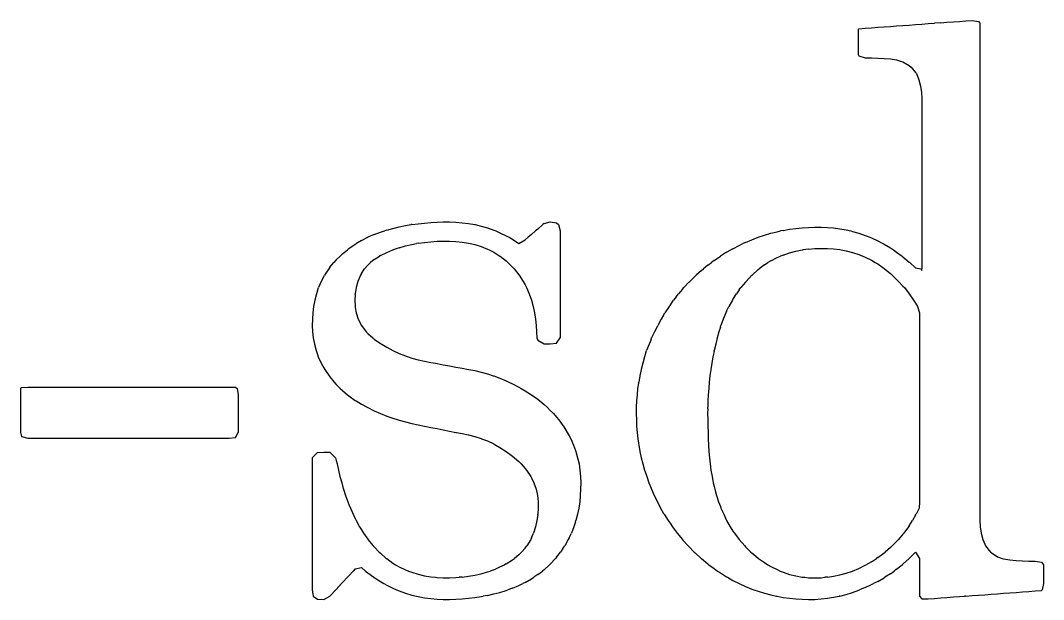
# Model space of a CAD drawing. Extents: x -25.2 to 25.2, y -3.9 to 3.9.
# Drawn here: x 2.26 to 15.92, y -3.93 to 3.8 of the extents above; entities that cross this region are included whole.
import ezdxf

# ---------------------------------------------------------------- set-up
doc = ezdxf.new("R2010")
doc.units = 0
doc.layers.add('Lines', color=7, linetype='Continuous')

msp = doc.modelspace()

# ---------------------------------------------------------------- linework, layer by layer
at = {"layer": 'Lines'}
for p, q in [((13.451, 3.69), (13.441, 3.68)), ((13.451, 3.69), (13.535, 3.697)), ((13.535, 3.697), (13.619, 3.703)), ((13.619, 3.703), (13.703, 3.709)), ((13.703, 3.709), (13.787, 3.715)), ((13.787, 3.715), (13.871, 3.721)), ((13.871, 3.721), (13.955, 3.727)), ((13.955, 3.727), (14.039, 3.733)), ((14.039, 3.733), (14.123, 3.739)), ((14.123, 3.739), (14.207, 3.745)), ((14.207, 3.745), (14.291, 3.751)), ((14.291, 3.751), (14.375, 3.758)), ((14.375, 3.758), (14.459, 3.764)), ((14.459, 3.764), (14.462, 3.764)), ((14.543, 3.77), (14.462, 3.764)), ((14.543, 3.77), (14.627, 3.776)), ((14.627, 3.776), (14.712, 3.782)), ((14.712, 3.782), (14.796, 3.788)), ((14.796, 3.788), (14.88, 3.794)), ((14.88, 3.794), (14.964, 3.8)), ((14.964, 3.8), (15.048, 3.788)), ((15.048, 3.788), (15.064, 3.764)), ((15.064, 3.764), (15.064, 3.68)), ((13.441, 3.68), (13.441, 3.596)), ((13.441, 3.596), (13.441, 3.512)), ((15.064, 3.68), (15.064, 3.596)), ((15.064, 3.596), (15.064, 3.512)), ((13.441, 3.512), (13.441, 3.428)), ((13.441, 3.428), (13.441, 3.344)), ((15.064, 3.512), (15.064, 3.428)), ((15.064, 3.428), (15.064, 3.344)), ((13.441, 3.344), (13.451, 3.328)), ((13.451, 3.328), (13.535, 3.302)), ((13.535, 3.302), (13.619, 3.3)), ((13.619, 3.3), (13.703, 3.297)), ((13.703, 3.297), (13.787, 3.293)), ((13.787, 3.293), (13.871, 3.286)), ((13.871, 3.286), (13.955, 3.274)), ((15.064, 3.344), (15.064, 3.259)), ((13.955, 3.274), (14.005, 3.259)), ((14.005, 3.259), (14.039, 3.249)), ((14.039, 3.249), (14.123, 3.2)), ((14.123, 3.2), (14.151, 3.175)), ((14.151, 3.175), (14.207, 3.107)), ((15.064, 3.259), (15.064, 3.175)), ((15.064, 3.175), (15.064, 3.091)), ((14.207, 3.107), (14.218, 3.091)), ((14.218, 3.091), (14.253, 3.007)), ((14.253, 3.007), (14.274, 2.923)), ((15.064, 3.091), (15.064, 3.007)), ((15.064, 3.007), (15.064, 2.923)), ((14.274, 2.923), (14.285, 2.839)), ((15.064, 2.923), (15.064, 2.839)), ((14.285, 2.839), (14.291, 2.757)), ((14.291, 2.757), (14.291, 2.755)), ((14.291, 2.755), (14.293, 2.671)), ((15.064, 2.839), (15.064, 2.755)), ((15.064, 2.755), (15.064, 2.671)), ((14.293, 2.671), (14.293, 2.587)), ((15.064, 2.671), (15.064, 2.587)), ((14.293, 2.587), (14.293, 2.503)), ((14.293, 2.503), (14.293, 2.419)), ((15.064, 2.587), (15.064, 2.503)), ((15.064, 2.503), (15.064, 2.419)), ((14.293, 2.419), (14.293, 2.335)), ((14.293, 2.335), (14.293, 2.251)), ((15.064, 2.419), (15.064, 2.335)), ((15.064, 2.335), (15.064, 2.251)), ((14.293, 2.251), (14.293, 2.167)), ((15.064, 2.251), (15.064, 2.167)), ((14.293, 2.167), (14.293, 2.083)), ((14.293, 2.083), (14.293, 1.998)), ((15.064, 2.167), (15.064, 2.083)), ((15.064, 2.083), (15.064, 1.998)), ((14.293, 1.998), (14.293, 1.914)), ((14.293, 1.914), (14.293, 1.83)), ((15.064, 1.998), (15.064, 1.914)), ((15.064, 1.914), (15.064, 1.83)), ((14.293, 1.83), (14.293, 1.746)), ((15.064, 1.83), (15.064, 1.746)), ((14.293, 1.746), (14.293, 1.662)), ((14.293, 1.662), (14.293, 1.578)), ((15.064, 1.746), (15.064, 1.662)), ((15.064, 1.662), (15.064, 1.578)), ((14.293, 1.578), (14.293, 1.494)), ((15.064, 1.578), (15.064, 1.494)), ((14.293, 1.494), (14.293, 1.41)), ((14.293, 1.41), (14.293, 1.326)), ((15.064, 1.494), (15.064, 1.41)), ((15.064, 1.41), (15.064, 1.326)), ((14.293, 1.326), (14.293, 1.242)), ((14.293, 1.242), (14.293, 1.158)), ((15.064, 1.326), (15.064, 1.242)), ((15.064, 1.242), (15.064, 1.158)), ((7.566, 1.086), (7.65, 1.096)), ((7.65, 1.096), (7.734, 1.104)), ((7.734, 1.104), (7.818, 1.107)), ((7.818, 1.107), (7.902, 1.11)), ((7.902, 1.11), (7.986, 1.111)), ((7.986, 1.111), (8.07, 1.108)), ((8.07, 1.108), (8.154, 1.1)), ((8.154, 1.1), (8.238, 1.09)), ((9.247, 1.088), (9.331, 1.112)), ((9.331, 1.112), (9.415, 1.099)), ((9.415, 1.099), (9.442, 1.074)), ((14.293, 1.158), (14.293, 1.074)), ((15.064, 1.158), (15.064, 1.074)), ((6.977, 0.941), (7.062, 0.973)), ((7.062, 0.973), (7.115, 0.99)), ((7.146, 0.999), (7.115, 0.99)), ((7.146, 0.999), (7.23, 1.023)), ((7.23, 1.023), (7.314, 1.043)), ((7.314, 1.043), (7.398, 1.061)), ((7.398, 1.061), (7.469, 1.074)), ((7.482, 1.076), (7.469, 1.074)), ((7.482, 1.076), (7.566, 1.086)), ((8.238, 1.09), (8.323, 1.075)), ((8.323, 1.075), (8.326, 1.074)), ((8.326, 1.074), (8.407, 1.055)), ((8.407, 1.055), (8.491, 1.032)), ((8.491, 1.032), (8.575, 1.002)), ((8.575, 1.002), (8.605, 0.99)), ((8.605, 0.99), (8.659, 0.967)), ((8.659, 0.967), (8.743, 0.926)), ((9.079, 0.942), (9.134, 0.99)), ((9.163, 1.015), (9.134, 0.99)), ((9.163, 1.015), (9.231, 1.074)), ((9.247, 1.088), (9.231, 1.074)), ((9.442, 1.074), (9.464, 0.99)), ((9.464, 0.99), (9.464, 0.906)), ((12.19, 0.933), (12.274, 0.959)), ((12.274, 0.959), (12.358, 0.979)), ((12.358, 0.979), (12.405, 0.99)), ((12.442, 0.998), (12.405, 0.99)), ((12.442, 0.998), (12.526, 1.012)), ((12.526, 1.012), (12.61, 1.024)), ((12.61, 1.024), (12.694, 1.032)), ((12.694, 1.032), (12.778, 1.038)), ((12.778, 1.038), (12.862, 1.041)), ((12.862, 1.041), (12.946, 1.041)), ((12.946, 1.041), (13.03, 1.038)), ((13.03, 1.038), (13.114, 1.031)), ((13.114, 1.031), (13.198, 1.02)), ((13.198, 1.02), (13.282, 1.004)), ((13.282, 1.004), (13.342, 0.99)), ((13.342, 0.99), (13.366, 0.984)), ((13.366, 0.984), (13.451, 0.959)), ((13.451, 0.959), (13.535, 0.93)), ((14.293, 1.074), (14.293, 0.99)), ((14.293, 0.99), (14.293, 0.906)), ((15.064, 1.074), (15.064, 0.99)), ((15.064, 0.99), (15.064, 0.906)), ((6.725, 0.812), (6.741, 0.822)), ((6.809, 0.862), (6.741, 0.822)), ((6.809, 0.862), (6.893, 0.905)), ((6.893, 0.905), (6.895, 0.906)), ((6.977, 0.941), (6.895, 0.906)), ((7.482, 0.81), (7.544, 0.822)), ((7.566, 0.826), (7.544, 0.822)), ((7.566, 0.826), (7.65, 0.837)), ((7.65, 0.837), (7.734, 0.846)), ((7.734, 0.846), (7.818, 0.852)), ((7.818, 0.852), (7.902, 0.854)), ((7.902, 0.854), (7.986, 0.854)), ((7.986, 0.854), (8.07, 0.85)), ((8.07, 0.85), (8.154, 0.841)), ((8.154, 0.841), (8.238, 0.827)), ((8.238, 0.827), (8.262, 0.822)), ((8.262, 0.822), (8.323, 0.808)), ((8.743, 0.926), (8.78, 0.906)), ((8.78, 0.906), (8.827, 0.879)), ((8.827, 0.879), (8.911, 0.824)), ((8.911, 0.824), (8.995, 0.87)), ((8.995, 0.87), (9.037, 0.906)), ((9.079, 0.942), (9.037, 0.906)), ((9.464, 0.906), (9.464, 0.822)), ((9.464, 0.822), (9.464, 0.738)), ((11.853, 0.798), (11.903, 0.822)), ((11.937, 0.838), (11.903, 0.822)), ((11.937, 0.838), (12.021, 0.873)), ((12.021, 0.873), (12.104, 0.906)), ((12.105, 0.906), (12.104, 0.906)), ((12.105, 0.906), (12.19, 0.933)), ((13.535, 0.93), (13.596, 0.906)), ((13.596, 0.906), (13.619, 0.896)), ((13.619, 0.896), (13.703, 0.858)), ((13.703, 0.858), (13.772, 0.822)), ((13.772, 0.822), (13.787, 0.814)), ((14.293, 0.906), (14.293, 0.822)), ((14.293, 0.822), (14.293, 0.738)), ((15.064, 0.906), (15.064, 0.822)), ((15.064, 0.822), (15.064, 0.738)), ((6.557, 0.685), (6.523, 0.653)), ((6.557, 0.685), (6.621, 0.738)), ((6.641, 0.754), (6.621, 0.738)), ((6.641, 0.754), (6.725, 0.812)), ((7.062, 0.661), (7.146, 0.702)), ((7.146, 0.702), (7.23, 0.736)), ((7.23, 0.736), (7.233, 0.738)), ((7.314, 0.766), (7.233, 0.738)), ((7.314, 0.766), (7.398, 0.79)), ((7.398, 0.79), (7.482, 0.81)), ((8.323, 0.808), (8.407, 0.782)), ((8.407, 0.782), (8.491, 0.749)), ((8.491, 0.749), (8.515, 0.738)), ((8.515, 0.738), (8.575, 0.707)), ((8.575, 0.707), (8.659, 0.655)), ((9.464, 0.738), (9.464, 0.653)), ((11.685, 0.705), (11.604, 0.653)), ((11.685, 0.705), (11.741, 0.738)), ((11.769, 0.753), (11.741, 0.738)), ((11.769, 0.753), (11.853, 0.798)), ((12.442, 0.669), (12.526, 0.697)), ((12.526, 0.697), (12.61, 0.719)), ((12.61, 0.719), (12.694, 0.736)), ((12.694, 0.736), (12.707, 0.738)), ((12.778, 0.747), (12.707, 0.738)), ((12.778, 0.747), (12.862, 0.754)), ((12.862, 0.754), (12.946, 0.757)), ((12.946, 0.757), (13.03, 0.757)), ((13.03, 0.757), (13.114, 0.752)), ((13.114, 0.752), (13.198, 0.741)), ((13.198, 0.741), (13.216, 0.738)), ((13.216, 0.738), (13.282, 0.725)), ((13.282, 0.725), (13.366, 0.703)), ((13.366, 0.703), (13.451, 0.674)), ((13.787, 0.814), (13.871, 0.764)), ((13.871, 0.764), (13.912, 0.738)), ((13.912, 0.738), (13.955, 0.708)), ((13.955, 0.708), (14.029, 0.653)), ((14.293, 0.738), (14.293, 0.653)), ((15.064, 0.738), (15.064, 0.653)), ((6.389, 0.507), (6.441, 0.569)), ((6.473, 0.604), (6.441, 0.569)), ((6.473, 0.604), (6.523, 0.653)), ((6.893, 0.534), (6.93, 0.569)), ((6.977, 0.608), (6.93, 0.569)), ((6.977, 0.608), (7.048, 0.653)), ((7.062, 0.661), (7.048, 0.653)), ((8.659, 0.655), (8.661, 0.653)), ((8.661, 0.653), (8.743, 0.59)), ((8.743, 0.59), (8.765, 0.569)), ((8.765, 0.569), (8.827, 0.508)), ((9.464, 0.653), (9.464, 0.569)), ((9.464, 0.569), (9.464, 0.485)), ((11.433, 0.532), (11.483, 0.569)), ((11.517, 0.594), (11.483, 0.569)), ((11.517, 0.594), (11.601, 0.652)), ((11.601, 0.652), (11.604, 0.653)), ((12.19, 0.539), (12.237, 0.569)), ((12.274, 0.591), (12.237, 0.569)), ((12.274, 0.591), (12.358, 0.634)), ((12.358, 0.634), (12.403, 0.653)), ((12.442, 0.669), (12.403, 0.653)), ((13.451, 0.674), (13.502, 0.653)), ((13.502, 0.653), (13.535, 0.64)), ((13.535, 0.64), (13.619, 0.598)), ((13.619, 0.598), (13.668, 0.569)), ((13.668, 0.569), (13.703, 0.549)), ((13.703, 0.549), (13.787, 0.491)), ((14.029, 0.653), (14.039, 0.646)), ((14.039, 0.646), (14.123, 0.575)), ((14.123, 0.575), (14.129, 0.569)), ((14.129, 0.569), (14.207, 0.496)), ((14.293, 0.653), (14.293, 0.569)), ((14.293, 0.569), (14.293, 0.485)), ((15.064, 0.653), (15.064, 0.569)), ((15.064, 0.569), (15.064, 0.485)), ((6.372, 0.485), (6.316, 0.401)), ((6.389, 0.507), (6.372, 0.485)), ((6.809, 0.42), (6.798, 0.401)), ((6.809, 0.42), (6.852, 0.485)), ((6.893, 0.534), (6.852, 0.485)), ((8.827, 0.508), (8.847, 0.485)), ((8.847, 0.485), (8.911, 0.405)), ((9.464, 0.485), (9.464, 0.401)), ((11.349, 0.462), (11.28, 0.401)), ((11.349, 0.462), (11.376, 0.485)), ((11.433, 0.532), (11.376, 0.485)), ((12.105, 0.476), (12.025, 0.401)), ((12.105, 0.476), (12.118, 0.485)), ((12.19, 0.539), (12.118, 0.485)), ((13.787, 0.491), (13.795, 0.485)), ((13.795, 0.485), (13.871, 0.424)), ((13.871, 0.424), (13.896, 0.401)), ((14.207, 0.496), (14.277, 0.485)), ((14.277, 0.485), (14.291, 0.462)), ((14.291, 0.462), (14.293, 0.485)), ((15.064, 0.485), (15.064, 0.401)), ((6.271, 0.317), (6.235, 0.233)), ((6.305, 0.381), (6.271, 0.317)), ((6.305, 0.381), (6.316, 0.401)), ((6.762, 0.317), (6.739, 0.233)), ((6.798, 0.401), (6.762, 0.317)), ((8.911, 0.405), (8.914, 0.401)), ((8.914, 0.401), (8.969, 0.317)), ((8.969, 0.317), (8.995, 0.269)), ((9.464, 0.401), (9.464, 0.317)), ((9.464, 0.317), (9.464, 0.233)), ((11.181, 0.305), (11.115, 0.233)), ((11.181, 0.305), (11.192, 0.317)), ((11.265, 0.387), (11.192, 0.317)), ((11.265, 0.387), (11.28, 0.401)), ((11.937, 0.308), (11.876, 0.233)), ((11.937, 0.308), (11.946, 0.317)), ((12.021, 0.398), (11.946, 0.317)), ((12.021, 0.398), (12.025, 0.401)), ((13.896, 0.401), (13.955, 0.344)), ((13.955, 0.344), (13.981, 0.317)), ((13.981, 0.317), (14.039, 0.255)), ((15.064, 0.401), (15.064, 0.317)), ((15.064, 0.317), (15.064, 0.233)), ((6.207, 0.149), (6.185, 0.065)), ((6.221, 0.191), (6.207, 0.149)), ((6.221, 0.191), (6.235, 0.233)), ((6.725, 0.143), (6.721, 0.065)), ((6.725, 0.143), (6.726, 0.149)), ((6.739, 0.233), (6.726, 0.149)), ((8.995, 0.269), (9.014, 0.233)), ((9.014, 0.233), (9.05, 0.149)), ((9.05, 0.149), (9.079, 0.067)), ((9.464, 0.233), (9.464, 0.149)), ((9.464, 0.149), (9.464, 0.065)), ((11.013, 0.111), (11.043, 0.149)), ((11.097, 0.213), (11.043, 0.149)), ((11.097, 0.213), (11.115, 0.233)), ((11.769, 0.077), (11.815, 0.149)), ((11.853, 0.202), (11.815, 0.149)), ((11.853, 0.202), (11.876, 0.233)), ((14.039, 0.255), (14.058, 0.233)), ((14.058, 0.233), (14.123, 0.15)), ((14.123, 0.15), (14.124, 0.149)), ((14.124, 0.149), (14.182, 0.065)), ((15.064, 0.233), (15.064, 0.149)), ((15.064, 0.149), (15.064, 0.065)), ((6.185, 0.065), (6.17, -0.019)), ((6.721, 0.065), (6.723, -0.019)), ((9.079, 0.067), (9.08, 0.065)), ((9.08, 0.065), (9.103, -0.019)), ((9.464, 0.065), (9.464, -0.019)), ((10.929, -0.003), (10.977, 0.065)), ((11.013, 0.111), (10.977, 0.065)), ((11.762, 0.065), (11.716, -0.019)), ((11.769, 0.077), (11.762, 0.065)), ((14.182, 0.065), (14.207, 0.024)), ((14.207, 0.024), (14.233, -0.019)), ((15.064, 0.065), (15.064, -0.019)), ((6.16, -0.103), (6.155, -0.187)), ((6.17, -0.019), (6.16, -0.103)), ((6.723, -0.019), (6.725, -0.03)), ((6.725, -0.03), (6.737, -0.103)), ((6.737, -0.103), (6.765, -0.187)), ((9.103, -0.019), (9.121, -0.103)), ((9.121, -0.103), (9.134, -0.187)), ((9.464, -0.019), (9.464, -0.103)), ((9.464, -0.103), (9.464, -0.187)), ((10.844, -0.133), (10.811, -0.187)), ((10.844, -0.133), (10.862, -0.103)), ((10.918, -0.019), (10.862, -0.103)), ((10.929, -0.003), (10.918, -0.019)), ((11.676, -0.103), (11.64, -0.187)), ((11.685, -0.083), (11.676, -0.103)), ((11.685, -0.083), (11.716, -0.019)), ((14.233, -0.019), (14.26, -0.103)), ((14.26, -0.103), (14.26, -0.187)), ((15.064, -0.019), (15.064, -0.103)), ((15.064, -0.103), (15.064, -0.187)), ((6.155, -0.187), (6.153, -0.271)), ((6.153, -0.271), (6.156, -0.355)), ((6.765, -0.187), (6.808, -0.271)), ((6.808, -0.271), (6.809, -0.274)), ((9.134, -0.187), (9.143, -0.271)), ((9.143, -0.271), (9.146, -0.355)), ((9.464, -0.187), (9.464, -0.271)), ((9.464, -0.271), (9.464, -0.355)), ((10.76, -0.281), (10.766, -0.271)), ((10.811, -0.187), (10.766, -0.271)), ((11.601, -0.294), (11.608, -0.271)), ((11.64, -0.187), (11.608, -0.271)), ((14.26, -0.187), (14.26, -0.271)), ((14.26, -0.271), (14.26, -0.355)), ((15.064, -0.187), (15.064, -0.271)), ((15.064, -0.271), (15.064, -0.355)), ((6.156, -0.355), (6.165, -0.439)), ((6.809, -0.274), (6.871, -0.355)), ((6.871, -0.355), (6.893, -0.379)), ((6.893, -0.379), (6.96, -0.439)), ((9.146, -0.355), (9.15, -0.439)), ((9.464, -0.355), (9.463, -0.439)), ((10.722, -0.355), (10.684, -0.439)), ((10.76, -0.281), (10.722, -0.355)), ((11.582, -0.355), (11.559, -0.439)), ((11.601, -0.294), (11.582, -0.355)), ((14.26, -0.355), (14.26, -0.439)), ((15.064, -0.355), (15.064, -0.439)), ((6.165, -0.439), (6.18, -0.523)), ((6.18, -0.523), (6.203, -0.608)), ((6.96, -0.439), (6.977, -0.453)), ((6.977, -0.453), (7.062, -0.512)), ((7.062, -0.512), (7.08, -0.523)), ((7.08, -0.523), (7.146, -0.563)), ((9.15, -0.439), (9.163, -0.466)), ((9.163, -0.466), (9.247, -0.517)), ((9.247, -0.517), (9.331, -0.517)), ((9.331, -0.517), (9.415, -0.507)), ((9.415, -0.507), (9.463, -0.439)), ((10.649, -0.523), (10.617, -0.608)), ((10.676, -0.458), (10.649, -0.523)), ((10.676, -0.458), (10.684, -0.439)), ((11.539, -0.523), (11.519, -0.608)), ((11.559, -0.439), (11.539, -0.523)), ((14.26, -0.439), (14.26, -0.523)), ((14.26, -0.523), (14.26, -0.608)), ((15.064, -0.439), (15.064, -0.523)), ((15.064, -0.523), (15.064, -0.608)), ((6.203, -0.608), (6.221, -0.661)), ((6.221, -0.661), (6.232, -0.692)), ((7.146, -0.563), (7.23, -0.608)), ((7.23, -0.608), (7.314, -0.646)), ((7.23, -0.608), (7.23, -0.608)), ((7.314, -0.646), (7.398, -0.679)), ((7.398, -0.679), (7.435, -0.692)), ((10.592, -0.684), (10.617, -0.608)), ((11.517, -0.618), (11.502, -0.692)), ((11.517, -0.618), (11.519, -0.608)), ((14.26, -0.608), (14.26, -0.692)), ((15.064, -0.608), (15.064, -0.692)), ((6.232, -0.692), (6.271, -0.776)), ((6.271, -0.776), (6.305, -0.837)), ((7.435, -0.692), (7.482, -0.707)), ((7.482, -0.707), (7.566, -0.731)), ((7.566, -0.731), (7.65, -0.748)), ((7.65, -0.748), (7.734, -0.764)), ((7.734, -0.764), (7.796, -0.776)), ((7.796, -0.776), (7.818, -0.78)), ((7.818, -0.78), (7.902, -0.796)), ((7.902, -0.796), (7.986, -0.811)), ((7.986, -0.811), (8.07, -0.827)), ((10.565, -0.776), (10.544, -0.86)), ((10.59, -0.692), (10.565, -0.776)), ((10.592, -0.684), (10.59, -0.692)), ((11.488, -0.776), (11.474, -0.86)), ((11.502, -0.692), (11.488, -0.776)), ((14.26, -0.692), (14.26, -0.776)), ((14.26, -0.776), (14.26, -0.86)), ((15.064, -0.692), (15.064, -0.776)), ((15.064, -0.776), (15.064, -0.86)), ((6.305, -0.837), (6.318, -0.86)), ((6.318, -0.86), (6.377, -0.944)), ((6.377, -0.944), (6.389, -0.959)), ((8.07, -0.827), (8.154, -0.843)), ((8.154, -0.843), (8.238, -0.858)), ((8.238, -0.858), (8.245, -0.86)), ((8.245, -0.86), (8.323, -0.874)), ((8.323, -0.874), (8.407, -0.895)), ((8.407, -0.895), (8.491, -0.918)), ((8.491, -0.918), (8.568, -0.944)), ((8.568, -0.944), (8.575, -0.946)), ((8.575, -0.946), (8.659, -0.977)), ((10.525, -0.944), (10.511, -1.028)), ((10.544, -0.86), (10.525, -0.944)), ((11.462, -0.944), (11.454, -1.028)), ((11.474, -0.86), (11.462, -0.944)), ((14.26, -0.86), (14.26, -0.944)), ((14.26, -0.944), (14.26, -1.028)), ((15.064, -0.86), (15.064, -0.944)), ((15.064, -0.944), (15.064, -1.028)), ((6.389, -0.959), (6.446, -1.028)), ((6.446, -1.028), (6.473, -1.058)), ((6.473, -1.058), (6.527, -1.112)), ((8.659, -0.977), (8.743, -1.012)), ((8.743, -1.012), (8.777, -1.028)), ((8.777, -1.028), (8.827, -1.051)), ((8.827, -1.051), (8.911, -1.095)), ((10.508, -1.044), (10.497, -1.112)), ((10.508, -1.044), (10.511, -1.028)), ((11.454, -1.028), (11.446, -1.112)), ((14.26, -1.028), (14.26, -1.112)), ((15.064, -1.028), (15.064, -1.112)), ((2.27, -1.098), (2.256, -1.112)), ((2.256, -1.112), (2.256, -1.196)), ((2.256, -1.196), (2.256, -1.28)), ((2.27, -1.098), (2.354, -1.096)), ((2.354, -1.096), (2.438, -1.096)), ((2.438, -1.096), (2.522, -1.096)), ((2.522, -1.096), (2.606, -1.096)), ((2.606, -1.096), (2.69, -1.096)), ((2.69, -1.096), (2.774, -1.096)), ((2.774, -1.096), (2.858, -1.096)), ((2.858, -1.096), (2.942, -1.096)), ((2.942, -1.096), (3.026, -1.096)), ((3.026, -1.096), (3.11, -1.096)), ((3.11, -1.096), (3.194, -1.096)), ((3.194, -1.096), (3.279, -1.096)), ((3.279, -1.096), (3.363, -1.096)), ((3.363, -1.096), (3.447, -1.096)), ((3.447, -1.096), (3.531, -1.096)), ((3.531, -1.096), (3.615, -1.096)), ((3.615, -1.096), (3.699, -1.096)), ((3.699, -1.096), (3.783, -1.096)), ((3.783, -1.096), (3.867, -1.096)), ((3.867, -1.096), (3.951, -1.096)), ((3.951, -1.096), (4.035, -1.096)), ((4.035, -1.096), (4.119, -1.096)), ((4.119, -1.096), (4.203, -1.096)), ((4.203, -1.096), (4.287, -1.096)), ((4.287, -1.096), (4.371, -1.096)), ((4.371, -1.096), (4.455, -1.096)), ((4.455, -1.096), (4.54, -1.096)), ((4.54, -1.096), (4.624, -1.096)), ((4.624, -1.096), (4.708, -1.096)), ((4.708, -1.096), (4.792, -1.096)), ((4.792, -1.096), (4.876, -1.096)), ((4.876, -1.096), (4.96, -1.096)), ((4.96, -1.096), (5.044, -1.096)), ((5.044, -1.096), (5.128, -1.096)), ((5.128, -1.096), (5.148, -1.112)), ((5.148, -1.112), (5.161, -1.196)), ((5.161, -1.196), (5.161, -1.28)), ((6.527, -1.112), (6.557, -1.14)), ((6.557, -1.14), (6.622, -1.196)), ((6.622, -1.196), (6.641, -1.211)), ((6.641, -1.211), (6.725, -1.272)), ((8.911, -1.095), (8.941, -1.112)), ((8.941, -1.112), (8.995, -1.143)), ((8.995, -1.143), (9.078, -1.196)), ((9.078, -1.196), (9.079, -1.197)), ((9.079, -1.197), (9.163, -1.257)), ((10.489, -1.196), (10.482, -1.28)), ((10.497, -1.112), (10.489, -1.196)), ((11.439, -1.196), (11.436, -1.28)), ((11.446, -1.112), (11.439, -1.196)), ((14.26, -1.112), (14.26, -1.196)), ((14.26, -1.196), (14.26, -1.28)), ((15.064, -1.112), (15.064, -1.196)), ((15.064, -1.196), (15.064, -1.28)), ((2.256, -1.28), (2.256, -1.364)), ((2.256, -1.364), (2.256, -1.448)), ((5.161, -1.28), (5.161, -1.364)), ((5.161, -1.364), (5.161, -1.448)), ((6.725, -1.272), (6.738, -1.28)), ((6.738, -1.28), (6.809, -1.324)), ((6.809, -1.324), (6.885, -1.364)), ((6.885, -1.364), (6.893, -1.369)), ((9.163, -1.257), (9.193, -1.28)), ((9.193, -1.28), (9.247, -1.326)), ((9.247, -1.326), (9.29, -1.364)), ((9.29, -1.364), (9.331, -1.405)), ((10.479, -1.364), (10.477, -1.448)), ((10.482, -1.28), (10.479, -1.364)), ((11.433, -1.385), (11.434, -1.364)), ((11.436, -1.28), (11.434, -1.364)), ((14.26, -1.28), (14.26, -1.364)), ((14.26, -1.364), (14.26, -1.448)), ((15.064, -1.28), (15.064, -1.364)), ((15.064, -1.364), (15.064, -1.448)), ((2.256, -1.448), (2.256, -1.532)), ((5.161, -1.448), (5.161, -1.532)), ((6.893, -1.369), (6.977, -1.411)), ((6.977, -1.411), (7.062, -1.447)), ((7.062, -1.447), (7.065, -1.448)), ((7.065, -1.448), (7.146, -1.481)), ((7.146, -1.481), (7.23, -1.51)), ((9.331, -1.405), (9.372, -1.448)), ((9.372, -1.448), (9.415, -1.498)), ((9.415, -1.498), (9.444, -1.532)), ((10.477, -1.448), (10.48, -1.532)), ((11.433, -1.385), (11.431, -1.448)), ((11.431, -1.448), (11.433, -1.524)), ((14.26, -1.448), (14.26, -1.532)), ((15.064, -1.448), (15.064, -1.532)), ((2.256, -1.532), (2.256, -1.616)), ((2.256, -1.616), (2.256, -1.7)), ((5.161, -1.532), (5.161, -1.616)), ((5.161, -1.616), (5.161, -1.7)), ((7.23, -1.51), (7.299, -1.532)), ((7.299, -1.532), (7.314, -1.537)), ((7.314, -1.537), (7.398, -1.56)), ((7.398, -1.56), (7.482, -1.581)), ((7.482, -1.581), (7.566, -1.599)), ((7.566, -1.599), (7.65, -1.616)), ((7.65, -1.616), (7.652, -1.616)), ((7.652, -1.616), (7.734, -1.632)), ((7.734, -1.632), (7.818, -1.649)), ((9.444, -1.532), (9.499, -1.608)), ((9.499, -1.608), (9.506, -1.616)), ((9.506, -1.616), (9.558, -1.7)), ((10.48, -1.532), (10.483, -1.616)), ((10.483, -1.616), (10.491, -1.7)), ((11.433, -1.524), (11.433, -1.532)), ((11.433, -1.532), (11.435, -1.616)), ((11.435, -1.616), (11.438, -1.7)), ((14.26, -1.532), (14.26, -1.616)), ((14.26, -1.616), (14.26, -1.7)), ((15.064, -1.532), (15.064, -1.616)), ((15.064, -1.616), (15.064, -1.7)), ((2.256, -1.7), (2.27, -1.753)), ((2.27, -1.753), (2.354, -1.777)), ((5.044, -1.777), (5.128, -1.768)), ((5.128, -1.768), (5.161, -1.7)), ((7.818, -1.649), (7.902, -1.666)), ((7.902, -1.666), (7.986, -1.682)), ((7.986, -1.682), (8.07, -1.699)), ((8.07, -1.699), (8.079, -1.7)), ((8.079, -1.7), (8.154, -1.715)), ((8.154, -1.715), (8.238, -1.732)), ((8.238, -1.732), (8.323, -1.754)), ((8.323, -1.754), (8.407, -1.782)), ((9.558, -1.7), (9.583, -1.746)), ((9.583, -1.746), (9.604, -1.784)), ((10.491, -1.7), (10.5, -1.784)), ((11.438, -1.7), (11.44, -1.784)), ((14.26, -1.7), (14.26, -1.784)), ((15.064, -1.7), (15.064, -1.784)), ((2.354, -1.777), (2.438, -1.777)), ((2.438, -1.777), (2.522, -1.777)), ((2.522, -1.777), (2.606, -1.777)), ((2.606, -1.777), (2.69, -1.777)), ((2.69, -1.777), (2.774, -1.777)), ((2.774, -1.777), (2.858, -1.777)), ((2.858, -1.777), (2.942, -1.777)), ((2.942, -1.777), (3.026, -1.777)), ((3.026, -1.777), (3.11, -1.777)), ((3.11, -1.777), (3.194, -1.777)), ((3.194, -1.777), (3.279, -1.777)), ((3.279, -1.777), (3.363, -1.777)), ((3.363, -1.777), (3.447, -1.777)), ((3.447, -1.777), (3.531, -1.777)), ((3.531, -1.777), (3.615, -1.777)), ((3.615, -1.777), (3.699, -1.777)), ((3.699, -1.777), (3.783, -1.777)), ((3.783, -1.777), (3.867, -1.777)), ((3.867, -1.777), (3.951, -1.777)), ((3.951, -1.777), (4.035, -1.777)), ((4.035, -1.777), (4.119, -1.777)), ((4.119, -1.777), (4.203, -1.777)), ((4.203, -1.777), (4.287, -1.777)), ((4.287, -1.777), (4.371, -1.777)), ((4.371, -1.777), (4.455, -1.777)), ((4.455, -1.777), (4.54, -1.777)), ((4.54, -1.777), (4.624, -1.777)), ((4.624, -1.777), (4.708, -1.777)), ((4.708, -1.777), (4.792, -1.777)), ((4.792, -1.777), (4.876, -1.777)), ((4.876, -1.777), (4.96, -1.777)), ((4.96, -1.777), (5.044, -1.777)), ((8.407, -1.782), (8.414, -1.784)), ((8.414, -1.784), (8.491, -1.814)), ((8.491, -1.814), (8.575, -1.853)), ((8.575, -1.853), (8.603, -1.869)), ((8.603, -1.869), (8.659, -1.899)), ((8.659, -1.899), (8.743, -1.953)), ((9.604, -1.784), (9.641, -1.869)), ((9.641, -1.869), (9.668, -1.941)), ((10.5, -1.784), (10.508, -1.841)), ((10.508, -1.841), (10.512, -1.869)), ((10.512, -1.869), (10.528, -1.953)), ((11.44, -1.784), (11.443, -1.869)), ((11.443, -1.869), (11.449, -1.953)), ((14.26, -1.784), (14.26, -1.869)), ((14.26, -1.869), (14.26, -1.953)), ((15.064, -1.784), (15.064, -1.869)), ((15.064, -1.869), (15.064, -1.953)), ((6.153, -2.037), (6.152, -2.121)), ((6.221, -1.967), (6.153, -2.037)), ((6.221, -1.967), (6.305, -1.964)), ((6.305, -1.964), (6.389, -1.965)), ((6.389, -1.965), (6.464, -2.037)), ((6.464, -2.037), (6.473, -2.073)), ((8.743, -1.953), (8.827, -2.016)), ((8.743, -1.953), (8.743, -1.953)), ((8.827, -2.016), (8.852, -2.037)), ((8.852, -2.037), (8.911, -2.089)), ((9.668, -1.941), (9.672, -1.953)), ((9.672, -1.953), (9.696, -2.037)), ((9.696, -2.037), (9.714, -2.121)), ((10.528, -1.953), (10.545, -2.037)), ((10.545, -2.037), (10.567, -2.121)), ((11.449, -1.953), (11.456, -2.037)), ((11.456, -2.037), (11.465, -2.121)), ((14.26, -1.953), (14.26, -2.037)), ((14.26, -2.037), (14.26, -2.121)), ((15.064, -1.953), (15.064, -2.037)), ((15.064, -2.037), (15.064, -2.121)), ((6.152, -2.121), (6.152, -2.205)), ((6.473, -2.073), (6.484, -2.121)), ((6.484, -2.121), (6.502, -2.205)), ((8.911, -2.089), (8.943, -2.121)), ((8.943, -2.121), (8.995, -2.18)), ((8.995, -2.18), (9.015, -2.205)), ((9.714, -2.121), (9.727, -2.205)), ((10.567, -2.121), (10.59, -2.205)), ((11.465, -2.121), (11.475, -2.205)), ((14.26, -2.121), (14.26, -2.205)), ((15.064, -2.121), (15.064, -2.205)), ((6.152, -2.205), (6.152, -2.289)), ((6.152, -2.289), (6.152, -2.373)), ((6.502, -2.205), (6.522, -2.289)), ((6.522, -2.289), (6.545, -2.373)), ((9.015, -2.205), (9.07, -2.289)), ((9.07, -2.289), (9.079, -2.307)), ((9.079, -2.307), (9.111, -2.373)), ((9.727, -2.205), (9.735, -2.289)), ((9.735, -2.289), (9.737, -2.373)), ((10.59, -2.205), (10.592, -2.211)), ((10.592, -2.211), (10.618, -2.289)), ((10.618, -2.289), (10.648, -2.373)), ((11.475, -2.205), (11.49, -2.289)), ((11.49, -2.289), (11.505, -2.373)), ((14.26, -2.205), (14.26, -2.289)), ((14.26, -2.289), (14.26, -2.373)), ((15.064, -2.205), (15.064, -2.289)), ((15.064, -2.289), (15.064, -2.373)), ((6.152, -2.373), (6.152, -2.457)), ((6.152, -2.457), (6.152, -2.541)), ((6.545, -2.373), (6.557, -2.415)), ((6.557, -2.415), (6.57, -2.457)), ((6.57, -2.457), (6.597, -2.541)), ((9.111, -2.373), (9.14, -2.457)), ((9.14, -2.457), (9.159, -2.541)), ((9.736, -2.457), (9.731, -2.541)), ((9.737, -2.373), (9.736, -2.457)), ((10.648, -2.373), (10.676, -2.442)), ((10.676, -2.442), (10.682, -2.457)), ((10.682, -2.457), (10.719, -2.541)), ((11.505, -2.373), (11.517, -2.421)), ((11.517, -2.421), (11.526, -2.457)), ((11.526, -2.457), (11.549, -2.541)), ((14.26, -2.373), (14.26, -2.457)), ((14.26, -2.457), (14.26, -2.541)), ((15.064, -2.373), (15.064, -2.457)), ((15.064, -2.457), (15.064, -2.541)), ((6.152, -2.541), (6.152, -2.625)), ((6.597, -2.541), (6.627, -2.625)), ((9.159, -2.541), (9.163, -2.583)), ((9.163, -2.583), (9.168, -2.625)), ((9.731, -2.541), (9.723, -2.625)), ((10.719, -2.541), (10.76, -2.625)), ((11.549, -2.541), (11.578, -2.625)), ((14.26, -2.541), (14.26, -2.625)), ((15.064, -2.541), (15.064, -2.625)), ((6.152, -2.625), (6.152, -2.709)), ((6.152, -2.709), (6.152, -2.793)), ((6.627, -2.625), (6.641, -2.66)), ((6.641, -2.66), (6.661, -2.709)), ((6.661, -2.709), (6.698, -2.793)), ((9.169, -2.709), (9.164, -2.793)), ((9.168, -2.625), (9.169, -2.709)), ((9.711, -2.709), (9.694, -2.793)), ((9.723, -2.625), (9.711, -2.709)), ((10.76, -2.625), (10.76, -2.626)), ((10.76, -2.626), (10.804, -2.709)), ((10.804, -2.709), (10.844, -2.781)), ((11.578, -2.625), (11.601, -2.688)), ((11.601, -2.688), (11.609, -2.709)), ((11.609, -2.709), (11.646, -2.793)), ((14.255, -2.709), (14.214, -2.793)), ((14.26, -2.625), (14.255, -2.709)), ((15.064, -2.625), (15.064, -2.709)), ((15.064, -2.709), (15.064, -2.793)), ((6.152, -2.793), (6.152, -2.877)), ((6.698, -2.793), (6.725, -2.85)), ((6.725, -2.85), (6.739, -2.877)), ((9.163, -2.8), (9.153, -2.877)), ((9.163, -2.8), (9.164, -2.793)), ((9.694, -2.793), (9.672, -2.877)), ((10.844, -2.781), (10.852, -2.793)), ((10.852, -2.793), (10.905, -2.877)), ((11.646, -2.793), (11.685, -2.877)), ((14.207, -2.806), (14.166, -2.877)), ((14.207, -2.806), (14.214, -2.793)), ((15.064, -2.793), (15.066, -2.877)), ((6.152, -2.877), (6.152, -2.961)), ((6.152, -2.961), (6.152, -3.045)), ((6.739, -2.877), (6.785, -2.961)), ((6.785, -2.961), (6.809, -3.002)), ((6.809, -3.002), (6.837, -3.045)), ((9.134, -2.961), (9.107, -3.045)), ((9.153, -2.877), (9.134, -2.961)), ((9.645, -2.961), (9.612, -3.045)), ((9.668, -2.892), (9.645, -2.961)), ((9.668, -2.892), (9.672, -2.877)), ((10.905, -2.877), (10.929, -2.912)), ((10.929, -2.912), (10.962, -2.961)), ((10.962, -2.961), (11.013, -3.029)), ((11.685, -2.877), (11.734, -2.961)), ((11.685, -2.877), (11.685, -2.877)), ((11.734, -2.961), (11.769, -3.016)), ((14.112, -2.961), (14.05, -3.045)), ((14.123, -2.945), (14.112, -2.961)), ((14.123, -2.945), (14.166, -2.877)), ((15.066, -2.877), (15.072, -2.961)), ((15.072, -2.961), (15.084, -3.045)), ((6.152, -3.045), (6.152, -3.13)), ((6.152, -3.13), (6.152, -3.214)), ((6.837, -3.045), (6.893, -3.126)), ((6.893, -3.126), (6.896, -3.13)), ((6.896, -3.13), (6.965, -3.214)), ((9.069, -3.13), (9.017, -3.214)), ((9.079, -3.108), (9.069, -3.13)), ((9.079, -3.108), (9.107, -3.045)), ((9.571, -3.13), (9.523, -3.214)), ((9.583, -3.105), (9.571, -3.13)), ((9.583, -3.105), (9.612, -3.045)), ((11.013, -3.029), (11.025, -3.045)), ((11.025, -3.045), (11.095, -3.13)), ((11.095, -3.13), (11.097, -3.132)), ((11.097, -3.132), (11.17, -3.214)), ((11.769, -3.016), (11.789, -3.045)), ((11.789, -3.045), (11.852, -3.13)), ((11.852, -3.13), (11.853, -3.13)), ((11.853, -3.13), (11.926, -3.214)), ((13.955, -3.154), (13.978, -3.13)), ((14.039, -3.058), (13.978, -3.13)), ((14.039, -3.058), (14.05, -3.045)), ((15.084, -3.045), (15.105, -3.13)), ((15.105, -3.13), (15.132, -3.193)), ((6.152, -3.214), (6.152, -3.298)), ((6.965, -3.214), (6.977, -3.228)), ((6.977, -3.228), (7.045, -3.298)), ((8.995, -3.243), (8.947, -3.298)), ((8.995, -3.243), (9.017, -3.214)), ((9.499, -3.251), (9.467, -3.298)), ((9.499, -3.251), (9.523, -3.214)), ((11.17, -3.214), (11.181, -3.224)), ((11.181, -3.224), (11.253, -3.298)), ((11.926, -3.214), (11.937, -3.226)), ((11.937, -3.226), (12.01, -3.298)), ((13.871, -3.237), (13.8, -3.298)), ((13.871, -3.237), (13.896, -3.214)), ((13.955, -3.154), (13.896, -3.214)), ((15.132, -3.193), (15.142, -3.214)), ((15.142, -3.214), (15.209, -3.298)), ((6.152, -3.298), (6.152, -3.382)), ((6.152, -3.382), (6.152, -3.466)), ((7.045, -3.298), (7.062, -3.313)), ((7.062, -3.313), (7.141, -3.382)), ((7.141, -3.382), (7.146, -3.385)), ((7.146, -3.385), (7.23, -3.444)), ((8.743, -3.452), (8.827, -3.399)), ((8.827, -3.399), (8.851, -3.382)), ((8.911, -3.332), (8.851, -3.382)), ((8.911, -3.332), (8.947, -3.298)), ((9.331, -3.457), (9.401, -3.382)), ((9.415, -3.364), (9.401, -3.382)), ((9.415, -3.364), (9.467, -3.298)), ((11.253, -3.298), (11.265, -3.309)), ((11.265, -3.309), (11.345, -3.382)), ((11.345, -3.382), (11.349, -3.385)), ((11.349, -3.385), (11.433, -3.453)), ((12.01, -3.298), (12.021, -3.308)), ((12.021, -3.308), (12.105, -3.378)), ((12.105, -3.378), (12.111, -3.382)), ((12.111, -3.382), (12.19, -3.437)), ((13.619, -3.426), (13.687, -3.382)), ((13.703, -3.371), (13.687, -3.382)), ((13.703, -3.371), (13.787, -3.308)), ((13.787, -3.308), (13.8, -3.298)), ((14.039, -3.459), (14.123, -3.383)), ((14.123, -3.383), (14.124, -3.382)), ((14.207, -3.298), (14.124, -3.382)), ((14.207, -3.298), (14.26, -3.382)), ((14.26, -3.382), (14.26, -3.466)), ((15.209, -3.298), (15.216, -3.304)), ((15.216, -3.304), (15.3, -3.359)), ((15.3, -3.359), (15.364, -3.382)), ((15.364, -3.382), (15.384, -3.388)), ((15.384, -3.388), (15.468, -3.401)), ((15.468, -3.401), (15.552, -3.409)), ((15.552, -3.409), (15.636, -3.415)), ((15.636, -3.415), (15.72, -3.417)), ((6.152, -3.466), (6.152, -3.55)), ((6.152, -3.55), (6.152, -3.634)), ((6.641, -3.613), (6.7, -3.55)), ((6.725, -3.522), (6.7, -3.55)), ((6.725, -3.522), (6.809, -3.502)), ((6.809, -3.502), (6.865, -3.55)), ((6.865, -3.55), (6.893, -3.573)), ((7.23, -3.444), (7.265, -3.466)), ((7.265, -3.466), (7.314, -3.494)), ((7.314, -3.494), (7.398, -3.534)), ((7.398, -3.534), (7.436, -3.55)), ((7.436, -3.55), (7.482, -3.567)), ((8.491, -3.562), (8.526, -3.55)), ((8.575, -3.533), (8.526, -3.55)), ((8.575, -3.533), (8.659, -3.496)), ((8.659, -3.496), (8.718, -3.466)), ((8.743, -3.452), (8.718, -3.466)), ((9.163, -3.598), (9.226, -3.55)), ((9.247, -3.533), (9.226, -3.55)), ((9.247, -3.533), (9.322, -3.466)), ((9.331, -3.457), (9.322, -3.466)), ((11.433, -3.453), (11.449, -3.466)), ((11.449, -3.466), (11.517, -3.516)), ((11.517, -3.516), (11.565, -3.55)), ((11.565, -3.55), (11.601, -3.575)), ((12.19, -3.437), (12.235, -3.466)), ((12.235, -3.466), (12.274, -3.489)), ((12.274, -3.489), (12.358, -3.532)), ((12.358, -3.532), (12.4, -3.55)), ((12.4, -3.55), (12.442, -3.567)), ((13.282, -3.579), (13.366, -3.55)), ((13.366, -3.55), (13.451, -3.515)), ((13.366, -3.55), (13.366, -3.55)), ((13.451, -3.515), (13.535, -3.474)), ((13.535, -3.474), (13.549, -3.466)), ((13.619, -3.426), (13.549, -3.466)), ((13.871, -3.586), (13.922, -3.55)), ((13.955, -3.526), (13.922, -3.55)), ((13.955, -3.526), (14.03, -3.466)), ((14.039, -3.459), (14.03, -3.466)), ((14.26, -3.466), (14.26, -3.55)), ((14.26, -3.55), (14.26, -3.634)), ((15.72, -3.417), (15.804, -3.419)), ((15.804, -3.419), (15.888, -3.431)), ((15.888, -3.431), (15.916, -3.466)), ((15.916, -3.466), (15.916, -3.55)), ((15.916, -3.55), (15.916, -3.634)), ((6.152, -3.634), (6.152, -3.718)), ((6.557, -3.704), (6.622, -3.634)), ((6.641, -3.613), (6.622, -3.634)), ((6.893, -3.573), (6.975, -3.634)), ((6.975, -3.634), (6.977, -3.636)), ((6.977, -3.636), (7.062, -3.691)), ((7.482, -3.567), (7.566, -3.593)), ((7.566, -3.593), (7.65, -3.613)), ((7.65, -3.613), (7.734, -3.627)), ((7.734, -3.627), (7.796, -3.634)), ((7.796, -3.634), (7.818, -3.636)), ((7.818, -3.636), (7.902, -3.641)), ((7.902, -3.641), (7.986, -3.64)), ((7.986, -3.64), (8.07, -3.638)), ((8.07, -3.638), (8.116, -3.634)), ((8.154, -3.631), (8.116, -3.634)), ((8.154, -3.631), (8.238, -3.62)), ((8.238, -3.62), (8.323, -3.606)), ((8.323, -3.606), (8.407, -3.587)), ((8.407, -3.587), (8.491, -3.562)), ((8.995, -3.702), (9.079, -3.654)), ((9.079, -3.654), (9.11, -3.634)), ((9.163, -3.598), (9.11, -3.634)), ((11.601, -3.575), (11.685, -3.627)), ((11.685, -3.627), (11.697, -3.634)), ((11.697, -3.634), (11.769, -3.675)), ((11.769, -3.675), (11.853, -3.718)), ((12.442, -3.567), (12.526, -3.595)), ((12.526, -3.595), (12.61, -3.616)), ((12.61, -3.616), (12.694, -3.63)), ((12.694, -3.63), (12.73, -3.634)), ((12.73, -3.634), (12.778, -3.639)), ((12.778, -3.639), (12.862, -3.641)), ((12.862, -3.641), (12.946, -3.639)), ((12.946, -3.639), (12.995, -3.634)), ((13.03, -3.631), (12.995, -3.634)), ((13.03, -3.631), (13.114, -3.618)), ((13.114, -3.618), (13.198, -3.602)), ((13.198, -3.602), (13.282, -3.579)), ((13.703, -3.689), (13.787, -3.64)), ((13.787, -3.64), (13.797, -3.634)), ((13.871, -3.586), (13.797, -3.634)), ((14.26, -3.634), (14.26, -3.718)), ((15.916, -3.634), (15.916, -3.718)), ((6.152, -3.718), (6.152, -3.802)), ((6.152, -3.802), (6.166, -3.886)), ((6.389, -3.886), (6.466, -3.802)), ((6.473, -3.795), (6.466, -3.802)), ((6.473, -3.795), (6.544, -3.718)), ((6.557, -3.704), (6.544, -3.718)), ((7.062, -3.691), (7.108, -3.718)), ((7.108, -3.718), (7.146, -3.739)), ((7.146, -3.739), (7.23, -3.781)), ((7.23, -3.781), (7.279, -3.802)), ((7.279, -3.802), (7.314, -3.816)), ((7.314, -3.816), (7.398, -3.847)), ((8.659, -3.835), (8.743, -3.809)), ((8.743, -3.809), (8.764, -3.802)), ((8.827, -3.779), (8.764, -3.802)), ((8.827, -3.779), (8.911, -3.743)), ((8.911, -3.743), (8.963, -3.718)), ((8.995, -3.702), (8.963, -3.718)), ((11.853, -3.718), (11.853, -3.718)), ((11.853, -3.718), (11.937, -3.757)), ((11.937, -3.757), (12.021, -3.792)), ((12.021, -3.792), (12.05, -3.802)), ((12.05, -3.802), (12.105, -3.821)), ((12.105, -3.821), (12.19, -3.848)), ((13.366, -3.836), (13.451, -3.805)), ((13.451, -3.805), (13.458, -3.802)), ((13.535, -3.771), (13.458, -3.802)), ((13.535, -3.771), (13.619, -3.732)), ((13.619, -3.732), (13.646, -3.718)), ((13.703, -3.689), (13.646, -3.718)), ((14.26, -3.718), (14.26, -3.802)), ((14.26, -3.802), (14.26, -3.886)), ((15.636, -3.828), (15.72, -3.822)), ((15.72, -3.822), (15.804, -3.816)), ((15.804, -3.816), (15.888, -3.81)), ((15.888, -3.81), (15.898, -3.802)), ((15.916, -3.718), (15.898, -3.802)), ((6.166, -3.886), (6.221, -3.928)), ((6.221, -3.928), (6.305, -3.931)), ((6.305, -3.931), (6.388, -3.886)), ((6.389, -3.886), (6.388, -3.886)), ((7.398, -3.847), (7.482, -3.871)), ((7.482, -3.871), (7.543, -3.886)), ((7.543, -3.886), (7.566, -3.892)), ((7.566, -3.892), (7.65, -3.907)), ((7.65, -3.907), (7.734, -3.919)), ((7.734, -3.919), (7.818, -3.926)), ((7.818, -3.926), (7.902, -3.93)), ((7.902, -3.93), (7.986, -3.93)), ((7.986, -3.93), (8.07, -3.927)), ((8.07, -3.927), (8.154, -3.923)), ((8.154, -3.923), (8.238, -3.914)), ((8.238, -3.914), (8.323, -3.905)), ((8.323, -3.905), (8.407, -3.891)), ((8.407, -3.891), (8.435, -3.886)), ((8.491, -3.876), (8.435, -3.886)), ((8.491, -3.876), (8.575, -3.856)), ((8.575, -3.856), (8.659, -3.835)), ((12.19, -3.848), (12.274, -3.869)), ((12.274, -3.869), (12.349, -3.886)), ((12.349, -3.886), (12.358, -3.888)), ((12.358, -3.888), (12.442, -3.903)), ((12.442, -3.903), (12.526, -3.914)), ((12.526, -3.914), (12.61, -3.923)), ((12.61, -3.923), (12.694, -3.928)), ((12.694, -3.928), (12.778, -3.93)), ((12.778, -3.93), (12.862, -3.929)), ((12.862, -3.929), (12.946, -3.923)), ((12.946, -3.923), (13.03, -3.914)), ((13.03, -3.914), (13.114, -3.901)), ((13.114, -3.901), (13.186, -3.886)), ((13.198, -3.884), (13.186, -3.886)), ((13.198, -3.884), (13.282, -3.862)), ((13.282, -3.862), (13.366, -3.836)), ((14.26, -3.886), (14.291, -3.922)), ((14.291, -3.922), (14.375, -3.922)), ((14.375, -3.922), (14.459, -3.916)), ((14.459, -3.916), (14.543, -3.91)), ((14.543, -3.91), (14.627, -3.904)), ((14.627, -3.904), (14.712, -3.897)), ((14.712, -3.897), (14.796, -3.891)), ((14.796, -3.891), (14.862, -3.886)), ((14.88, -3.885), (14.862, -3.886)), ((14.88, -3.885), (14.964, -3.879)), ((14.964, -3.879), (15.048, -3.872)), ((15.048, -3.872), (15.132, -3.866)), ((15.132, -3.866), (15.216, -3.86)), ((15.216, -3.86), (15.3, -3.853)), ((15.3, -3.853), (15.384, -3.847)), ((15.384, -3.847), (15.468, -3.841)), ((15.468, -3.841), (15.552, -3.835)), ((15.552, -3.835), (15.636, -3.828))]:
    msp.add_line(p, q, dxfattribs=at)

doc.saveas('drawing.dxf')
